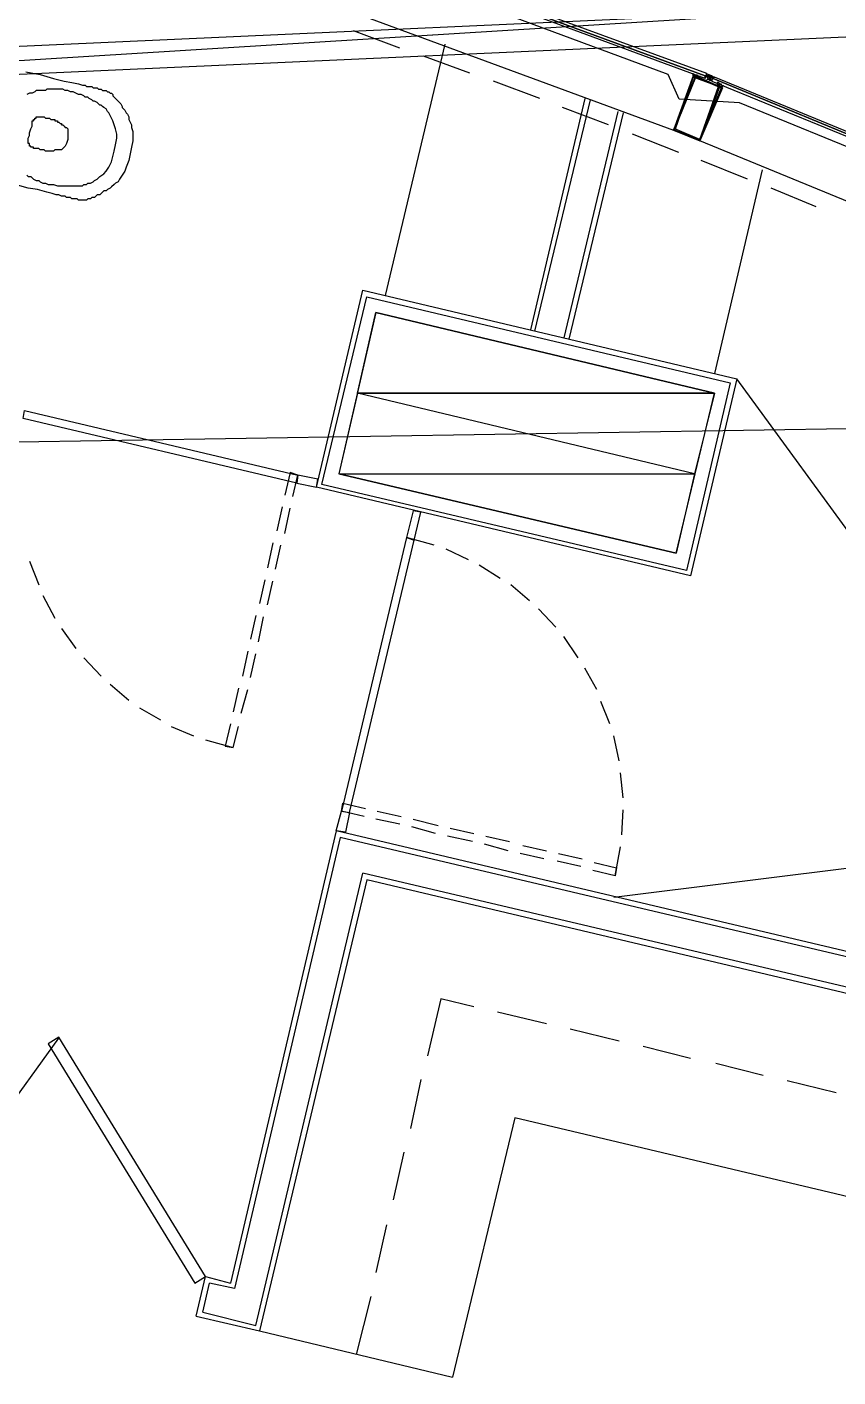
# Model space of a CAD drawing. Header units: feet. Extents: x -84 to 198, y -22 to 181.
# Drawn here: x 120.09 to 128.27, y 133.6 to 147.22 of the extents above; entities that cross this region are included whole.
import ezdxf

# ---------------------------------------------------------------- set-up
doc = ezdxf.new("R2010")
doc.units = ezdxf.units.FT
for name, color, linetype in [('A-AREA-UNIDAD', 30, 'CONTINUOUS'), ('A-LINEA', 7, 'CONTINUOUS'), ('A-MURO-CONCRETO', 8, 'CONTINUOUS')]:
    doc.layers.add(name, color=color, linetype=linetype)

msp = doc.modelspace()

# ---------------------------------------------------------------- linework, layer by layer
at = {"layer": 'A-AREA-UNIDAD'}
msp.add_lwpolyline([(136.128, 134.3822), (134.72, 143.2533), (134.08, 143.3422), (134, 143.5378), (131.2, 144.8178), (130.4, 144.9422), (130.112, 145.2978), (127.28, 146.4533), (126.672, 146.4889), (126.56, 146.7378), (123.648, 147.8222), (122.912, 147.8933), (122.848, 148.0889), (115.968, 150.2222), (115.2, 150.2578), (115.168, 150.4178), (111.968, 151.2178), (111.328, 151.2178), (111.28, 151.3778), (104.032, 152.7289)], dxfattribs=at)
at = {"layer": 'A-LINEA'}
for p, q in [((137.3218, 147.95), (37.3544, 141.7506)), ((137.2414, 147.8002), (39.8639, 143.3866)), ((137.0738, 147.512), (40.0569, 143.1148)), ((123.1333, 147.4578), (126.6133, 146.1778)), ((123.8533, 147.0044), (123.3867, 147.1778)), ((124.3067, 147.0444), (123.7067, 144.5111)), ((124.56, 146.7511), (124.0933, 146.9244)), ((125.2667, 146.4978), (124.8, 146.6711)), ((126.8267, 146.7511), (126.8267, 146.7511)), ((126.8267, 146.7378), (126.8267, 146.7378)), ((126.8667, 146.7378), (126.8667, 146.7378)), ((126.8667, 146.7378), (126.8667, 146.7378)), ((126.9333, 146.7244), (126.9333, 146.7244)), ((126.9333, 146.7244), (126.9333, 146.7244)), ((126.9333, 146.7244), (126.9333, 146.7244)), ((126.9333, 146.7111), (126.9333, 146.7111)), ((126.9333, 146.7111), (126.9333, 146.7111)), ((126.9333, 146.7111), (126.9333, 146.7111)), ((126.9333, 146.7111), (126.9333, 146.7111)), ((126.9333, 146.7111), (126.9333, 146.7111)), ((126.9333, 146.7111), (126.9333, 146.7111)), ((126.9467, 146.7111), (126.9333, 146.7111)), ((126.9467, 146.7111), (126.9333, 146.7111)), ((126.9333, 146.7111), (126.9333, 146.6978)), ((126.9333, 146.7111), (126.9333, 146.7111)), ((126.9333, 146.6978), (126.9333, 146.6978)), ((126.9333, 146.6978), (126.9333, 146.6978)), ((126.9467, 146.7511), (126.9467, 146.7511)), ((126.9467, 146.7511), (126.9467, 146.7511)), ((126.9467, 146.7378), (126.9467, 146.7378)), ((126.9467, 146.7378), (126.9467, 146.7378)), ((126.9467, 146.7244), (126.9467, 146.7378)), ((126.9467, 146.7378), (126.9467, 146.7378)), ((126.9467, 146.7378), (126.9467, 146.7378)), ((126.9467, 146.7378), (126.9467, 146.7378)), ((126.9467, 146.7378), (126.9467, 146.7378)), ((126.9467, 146.7378), (126.9467, 146.7378)), ((126.9467, 146.7378), (126.9467, 146.7378)), ((126.9467, 146.7378), (126.9467, 146.7378)), ((126.9467, 146.7378), (126.9467, 146.7378)), ((126.9467, 146.7378), (126.9467, 146.7378)), ((126.9467, 146.7244), (126.9467, 146.7378)), ((126.9467, 146.7244), (126.9467, 146.7378)), ((126.9467, 146.7378), (126.9467, 146.7378)), ((126.9467, 146.7378), (126.9467, 146.7378)), ((126.9467, 146.7378), (126.9467, 146.7378)), ((126.9467, 146.7378), (126.9467, 146.7378)), ((126.9467, 146.7378), (126.9467, 146.7378)), ((126.9467, 146.7378), (126.9467, 146.7378)), ((126.9467, 146.7111), (126.9467, 146.7244)), ((126.9467, 146.7244), (126.9467, 146.7244)), ((126.9467, 146.7244), (126.9467, 146.7244)), ((126.9467, 146.7244), (126.9467, 146.7244)), ((126.9467, 146.7111), (126.9467, 146.7244)), ((126.9467, 146.7244), (126.9467, 146.7244)), ((126.9467, 146.7244), (126.9467, 146.7111)), ((126.9467, 146.7244), (126.9467, 146.7244)), ((126.9467, 146.7244), (126.9467, 146.7244)), ((126.96, 146.7244), (126.9467, 146.7244)), ((126.96, 146.7244), (126.9467, 146.7244)), ((126.9467, 146.7244), (126.9467, 146.7244)), ((126.9467, 146.7244), (126.9467, 146.7244)), ((126.9467, 146.7244), (126.9467, 146.7244)), ((126.9467, 146.7244), (126.9467, 146.7244)), ((126.9467, 146.7244), (126.9467, 146.7244)), ((126.9467, 146.7244), (126.9467, 146.7244)), ((126.9467, 146.7244), (126.9467, 146.7244)), ((126.9467, 146.7244), (126.9467, 146.7244)), ((126.9467, 146.7244), (126.9467, 146.7244)), ((126.9467, 146.7244), (126.9467, 146.7244)), ((126.9467, 146.7111), (126.9467, 146.7111)), ((126.9467, 146.7111), (126.9467, 146.7111)), ((126.9467, 146.7111), (126.9467, 146.7111)), ((126.9467, 146.7111), (126.9467, 146.7111)), ((126.9467, 146.7111), (126.9467, 146.7111)), ((126.9467, 146.7111), (126.9467, 146.7111)), ((126.9467, 146.7111), (126.9467, 146.7111)), ((126.9467, 146.7111), (126.9467, 146.7111)), ((126.9467, 146.7111), (126.9467, 146.7111)), ((126.9467, 146.7111), (126.9467, 146.7111)), ((126.9467, 146.7111), (126.9467, 146.7111)), ((126.9512, 146.7445), (127.0056, 146.7245)), ((126.96, 146.7378), (126.96, 146.7378)), ((126.96, 146.7378), (126.96, 146.7378)), ((126.96, 146.7378), (126.96, 146.7378)), ((126.96, 146.7378), (126.96, 146.7378)), ((126.96, 146.7378), (126.96, 146.7378)), ((126.96, 146.7378), (126.96, 146.7378)), ((126.96, 146.7378), (126.96, 146.7378)), ((126.96, 146.7378), (126.96, 146.7378)), ((126.96, 146.7378), (126.9733, 146.7378)), ((126.96, 146.7378), (126.96, 146.7378)), ((126.96, 146.7244), (126.96, 146.7244)), ((126.96, 146.7244), (126.96, 146.7244)), ((126.96, 146.7244), (126.96, 146.7244)), ((126.96, 146.7244), (126.96, 146.7244)), ((126.96, 146.7244), (126.96, 146.7111)), ((126.9733, 146.7244), (126.96, 146.7111)), ((126.9733, 146.7111), (126.96, 146.7244)), ((126.9733, 146.7244), (126.96, 146.7244)), ((126.96, 146.7244), (126.96, 146.7244)), ((126.96, 146.7244), (126.96, 146.7244)), ((126.9733, 146.7244), (126.96, 146.7244)), ((126.96, 146.7244), (126.96, 146.7244)), ((126.96, 146.7244), (126.96, 146.7244)), ((126.9733, 146.7244), (126.96, 146.7244)), ((126.96, 146.7244), (126.96, 146.7244)), ((126.96, 146.7244), (126.96, 146.7244)), ((126.96, 146.7244), (126.96, 146.7244)), ((126.9733, 146.7244), (126.96, 146.7244)), ((126.96, 146.7244), (126.96, 146.7244)), ((126.96, 146.7244), (126.96, 146.7244)), ((126.96, 146.7244), (126.96, 146.7244)), ((126.96, 146.7111), (126.96, 146.7244)), ((126.96, 146.7244), (126.96, 146.7244)), ((126.96, 146.7244), (126.96, 146.7244)), ((126.96, 146.7244), (126.96, 146.7244)), ((126.96, 146.7244), (126.96, 146.7244)), ((126.96, 146.7244), (126.96, 146.7244)), ((126.96, 146.7244), (126.96, 146.7244)), ((126.96, 146.7244), (126.96, 146.7244)), ((126.96, 146.7244), (126.96, 146.7244)), ((126.96, 146.7244), (126.96, 146.7244)), ((126.96, 146.7244), (126.96, 146.7244)), ((126.96, 146.7244), (126.96, 146.7244)), ((126.96, 146.7244), (126.96, 146.7244)), ((126.96, 146.7244), (126.96, 146.7244)), ((126.96, 146.7244), (126.96, 146.7244)), ((126.96, 146.7244), (126.96, 146.7244)), ((126.96, 146.7244), (126.96, 146.7244)), ((126.96, 146.7244), (126.9733, 146.7244)), ((126.96, 146.7244), (126.9733, 146.7244)), ((126.96, 146.7244), (126.9733, 146.7244)), ((126.96, 146.7111), (126.96, 146.7111)), ((126.96, 146.7111), (126.96, 146.7111)), ((126.96, 146.7111), (126.96, 146.7111)), ((126.96, 146.6978), (126.96, 146.7111)), ((126.96, 146.7111), (126.96, 146.7111)), ((126.96, 146.7111), (126.96, 146.7111)), ((126.96, 146.7111), (126.96, 146.7111)), ((126.96, 146.7111), (126.96, 146.7111)), ((126.96, 146.7111), (126.96, 146.7111)), ((126.96, 146.6978), (126.96, 146.7111)), ((126.96, 146.7111), (126.96, 146.7111)), ((126.9733, 146.7111), (126.96, 146.7111)), ((126.96, 146.7111), (126.96, 146.7111)), ((126.96, 146.7111), (126.96, 146.7111)), ((126.96, 146.7111), (126.96, 146.7111)), ((126.96, 146.7111), (126.96, 146.7111)), ((126.96, 146.7111), (126.96, 146.7111)), ((126.96, 146.7111), (126.96, 146.7111)), ((126.96, 146.7111), (126.96, 146.7111)), ((126.96, 146.7111), (126.96, 146.7111)), ((126.96, 146.7111), (126.96, 146.7111)), ((126.96, 146.7111), (126.96, 146.7111)), ((126.96, 146.6978), (126.96, 146.6978)), ((126.96, 146.6978), (126.96, 146.6978)), ((126.96, 146.6978), (126.96, 146.6978)), ((126.96, 146.6978), (126.96, 146.6978)), ((126.96, 146.6978), (126.96, 146.6978)), ((126.96, 146.6978), (126.96, 146.6978)), ((126.9733, 146.7244), (126.9733, 146.7378)), ((126.9733, 146.7378), (126.9733, 146.7378)), ((126.9733, 146.7378), (126.9733, 146.7378)), ((126.9733, 146.7378), (126.9733, 146.7378)), ((126.9733, 146.7378), (126.9733, 146.7378)), ((126.9733, 146.7378), (126.9733, 146.7378)), ((126.9733, 146.7378), (126.9733, 146.7378)), ((126.9733, 146.7378), (126.9733, 146.7378)), ((126.9733, 146.7244), (126.9733, 146.7244)), ((126.9733, 146.7244), (126.9733, 146.7244)), ((126.9733, 146.7244), (126.9733, 146.7244)), ((126.9733, 146.7244), (126.9733, 146.7244)), ((126.9733, 146.7244), (126.9733, 146.7244)), ((126.9733, 146.7244), (126.9733, 146.7244)), ((126.9733, 146.7244), (126.9733, 146.7244)), ((126.9733, 146.7244), (126.9733, 146.7244)), ((126.9733, 146.7244), (126.9733, 146.7244)), ((126.9733, 146.7244), (126.9733, 146.7244)), ((126.9733, 146.7244), (126.9733, 146.7244)), ((126.9733, 146.7244), (126.9733, 146.7244)), ((126.9733, 146.7244), (126.9733, 146.7244)), ((126.9733, 146.7244), (126.9733, 146.7244)), ((126.9733, 146.7244), (126.9733, 146.7244)), ((126.9733, 146.7244), (126.9733, 146.7244)), ((126.9733, 146.7244), (126.9733, 146.7244)), ((126.9733, 146.7244), (126.9733, 146.7244)), ((126.9733, 146.7244), (126.9733, 146.7244)), ((126.9867, 146.7244), (126.9733, 146.7244)), ((126.9867, 146.7244), (126.9733, 146.7244)), ((126.9733, 146.7244), (126.9733, 146.7244)), ((126.9733, 146.7244), (126.9733, 146.7244)), ((126.9733, 146.7244), (126.9733, 146.7244)), ((126.9733, 146.7244), (126.9733, 146.7244)), ((126.9733, 146.7244), (126.9733, 146.7244)), ((126.9733, 146.7244), (126.9733, 146.7244)), ((126.9733, 146.7244), (126.9733, 146.7244)), ((126.9733, 146.7244), (126.9733, 146.7244)), ((126.9733, 146.7244), (126.9733, 146.7244)), ((126.9733, 146.7111), (126.9733, 146.7244)), ((126.9733, 146.7244), (126.9733, 146.7244)), ((126.9733, 146.7244), (126.9733, 146.7244)), ((126.9867, 146.7244), (126.9733, 146.7244)), ((126.9733, 146.7244), (126.9733, 146.7244)), ((126.9733, 146.7244), (126.9733, 146.7244)), ((126.9733, 146.7244), (126.9733, 146.7244)), ((126.9733, 146.7244), (126.9733, 146.7244)), ((126.9733, 146.7244), (126.9733, 146.7244)), ((126.9733, 146.7244), (126.9733, 146.7244)), ((126.9733, 146.7244), (126.9733, 146.7244)), ((126.9733, 146.7244), (126.9733, 146.7244)), ((126.9733, 146.7244), (126.9733, 146.7244)), ((126.9733, 146.7244), (126.9733, 146.7244)), ((126.9733, 146.7244), (126.9733, 146.7244)), ((126.9733, 146.7244), (126.9733, 146.7244)), ((126.9733, 146.7244), (126.9733, 146.7244)), ((126.9733, 146.7244), (126.9733, 146.7244)), ((126.9733, 146.7244), (126.9733, 146.7244)), ((126.9733, 146.7244), (126.9733, 146.7244)), ((126.9733, 146.7244), (126.9733, 146.7244)), ((126.9733, 146.7244), (126.9733, 146.7244)), ((126.9733, 146.7244), (126.9733, 146.7244)), ((126.9733, 146.7244), (126.9733, 146.7244)), ((126.9733, 146.7111), (126.9733, 146.7111)), ((126.9733, 146.7111), (126.9733, 146.7111)), ((126.9733, 146.7111), (126.9867, 146.7111)), ((126.9733, 146.7111), (126.9733, 146.7111)), ((126.9733, 146.7111), (126.9733, 146.7111)), ((126.9733, 146.7111), (126.9733, 146.7111)), ((126.9733, 146.7111), (126.9733, 146.7111)), ((126.9733, 146.7111), (126.9733, 146.7111)), ((126.9733, 146.7111), (126.9733, 146.7111)), ((126.9733, 146.7111), (126.9733, 146.7111)), ((126.9733, 146.7111), (126.9733, 146.7111)), ((126.9733, 146.7111), (126.9733, 146.7111)), ((126.9733, 146.7111), (126.9733, 146.7111)), ((126.9733, 146.7111), (126.9733, 146.7111)), ((126.9733, 146.7111), (126.9733, 146.7111)), ((126.9733, 146.7111), (126.9733, 146.7111)), ((126.9733, 146.7111), (126.9733, 146.7111)), ((126.9733, 146.7111), (126.9733, 146.7111)), ((126.9733, 146.7111), (126.9733, 146.7111)), ((126.9733, 146.7111), (126.9733, 146.7111)), ((126.9733, 146.7111), (126.9733, 146.7111)), ((126.9733, 146.7111), (126.9733, 146.7111)), ((126.9733, 146.7111), (126.9733, 146.7111)), ((126.9733, 146.7111), (126.9733, 146.7111)), ((126.9733, 146.7111), (126.9733, 146.7111)), ((126.9733, 146.7111), (126.9733, 146.7111)), ((126.9733, 146.7111), (126.9733, 146.7111)), ((126.9733, 146.7111), (126.9733, 146.7111)), ((126.9733, 146.7111), (126.9733, 146.7111)), ((126.9733, 146.7111), (126.9733, 146.7111)), ((126.9733, 146.7111), (126.9733, 146.7111)), ((126.9733, 146.7111), (126.9733, 146.7111)), ((126.9733, 146.7111), (126.9733, 146.7111)), ((126.9733, 146.7111), (126.9733, 146.7111)), ((126.9733, 146.7111), (126.9733, 146.7111)), ((126.9733, 146.7111), (126.9733, 146.7111)), ((126.9733, 146.7111), (126.9733, 146.7111)), ((126.9733, 146.7111), (126.9733, 146.7111)), ((126.9733, 146.7111), (126.9733, 146.7111)), ((126.9733, 146.7111), (126.9733, 146.7111)), ((126.9733, 146.7111), (126.9733, 146.7111)), ((126.9733, 146.7111), (126.9733, 146.7111)), ((126.9733, 146.7111), (126.9733, 146.7111)), ((126.9733, 146.7111), (126.9733, 146.7111)), ((126.9733, 146.7111), (126.9733, 146.7111)), ((126.9733, 146.7111), (126.9733, 146.7111)), ((126.9733, 146.7111), (126.9733, 146.7111)), ((126.9733, 146.7111), (126.9733, 146.7111)), ((126.9733, 146.7111), (126.9733, 146.7111)), ((126.9733, 146.7111), (126.9733, 146.7111)), ((126.9733, 146.7111), (126.9733, 146.7111)), ((126.9867, 146.6978), (126.9733, 146.6978)), ((126.9733, 146.6978), (126.9733, 146.6978)), ((126.9867, 146.6978), (126.9733, 146.6978)), ((126.9733, 146.6978), (126.9733, 146.6978)), ((126.9733, 146.6978), (126.9733, 146.6978)), ((126.9867, 146.6978), (126.9733, 146.6978)), ((126.9733, 146.6978), (126.9733, 146.6978)), ((126.9733, 146.6978), (126.9733, 146.6978)), ((126.9733, 146.6978), (126.9733, 146.6978)), ((126.9754, 146.7333), (127.029, 146.7112)), ((126.9867, 146.7111), (126.9867, 146.7244)), ((126.9867, 146.7244), (126.9867, 146.7244)), ((126.9867, 146.7244), (127, 146.7244)), ((126.9867, 146.7244), (126.9867, 146.7244)), ((126.9867, 146.7244), (126.9867, 146.7244)), ((126.9867, 146.7244), (126.9867, 146.7244)), ((126.9867, 146.7244), (126.9867, 146.7244)), ((126.9867, 146.7244), (126.9867, 146.7244)), ((126.9867, 146.7244), (126.9867, 146.7244)), ((126.9867, 146.7244), (126.9867, 146.7244)), ((126.9867, 146.7244), (126.9867, 146.7244)), ((126.9867, 146.7244), (126.9867, 146.7244)), ((126.9867, 146.7244), (126.9867, 146.7244)), ((126.9867, 146.7244), (126.9867, 146.7244)), ((126.9867, 146.7244), (126.9867, 146.7244)), ((126.9867, 146.7244), (126.9867, 146.7244)), ((126.9867, 146.7244), (126.9867, 146.7244)), ((126.9867, 146.7244), (126.9867, 146.7244)), ((126.9867, 146.7244), (126.9867, 146.7244)), ((126.9867, 146.7244), (126.9867, 146.7244)), ((126.9867, 146.7244), (126.9867, 146.7244)), ((126.9867, 146.7244), (126.9867, 146.7244)), ((126.9867, 146.7244), (126.9867, 146.7244)), ((126.9867, 146.7244), (126.9867, 146.7244)), ((126.9867, 146.7244), (126.9867, 146.7244)), ((126.9867, 146.7244), (126.9867, 146.7244)), ((126.9867, 146.7244), (126.9867, 146.7244)), ((126.9867, 146.7244), (126.9867, 146.7244)), ((127, 146.7244), (126.9867, 146.7244)), ((126.9867, 146.7244), (126.9867, 146.7244)), ((126.9867, 146.7244), (126.9867, 146.7244)), ((126.9867, 146.7244), (126.9867, 146.7244)), ((126.9867, 146.7244), (126.9867, 146.7244)), ((126.9867, 146.7244), (126.9867, 146.7244)), ((126.9867, 146.7244), (126.9867, 146.7244)), ((126.9867, 146.7244), (126.9867, 146.7244)), ((126.9867, 146.7244), (126.9867, 146.7244)), ((126.9867, 146.7244), (126.9867, 146.7244)), ((126.9867, 146.7244), (126.9867, 146.7244)), ((126.9867, 146.7244), (126.9867, 146.7244)), ((126.9867, 146.7244), (126.9867, 146.7244)), ((126.9867, 146.7244), (126.9867, 146.7244)), ((126.9867, 146.7111), (126.9867, 146.7111)), ((126.9867, 146.7111), (126.9867, 146.7111)), ((126.9867, 146.7111), (126.9867, 146.7111)), ((126.9867, 146.7111), (126.9867, 146.7111)), ((126.9867, 146.7111), (126.9867, 146.7111)), ((126.9867, 146.7111), (126.9867, 146.6978)), ((126.9867, 146.7111), (127, 146.7111)), ((126.9867, 146.7111), (126.9867, 146.7111)), ((126.9867, 146.7111), (126.9867, 146.7111)), ((126.9867, 146.7111), (126.9867, 146.7111)), ((126.9867, 146.7111), (126.9867, 146.7111)), ((126.9867, 146.7111), (126.9867, 146.7111)), ((126.9867, 146.7111), (126.9867, 146.7111)), ((126.9867, 146.7111), (126.9867, 146.7111)), ((126.9867, 146.7111), (126.9867, 146.6978)), ((126.9867, 146.7111), (126.9867, 146.7111)), ((126.9867, 146.7111), (126.9867, 146.7111)), ((126.9867, 146.7111), (126.9867, 146.7111)), ((126.9867, 146.7111), (127, 146.7111)), ((126.9867, 146.7111), (126.9867, 146.7111)), ((126.9867, 146.7111), (126.9867, 146.7111)), ((126.9867, 146.7111), (126.9867, 146.7111)), ((126.9867, 146.7111), (126.9867, 146.7111)), ((126.9867, 146.7111), (126.9867, 146.7111)), ((126.9867, 146.7111), (126.9867, 146.7111)), ((126.9867, 146.7111), (126.9867, 146.7111)), ((126.9867, 146.7111), (126.9867, 146.7111)), ((126.9867, 146.7111), (126.9867, 146.7111)), ((126.9867, 146.7111), (126.9867, 146.7111)), ((126.9867, 146.6978), (126.9867, 146.7111)), ((126.9867, 146.7111), (126.9867, 146.7111)), ((126.9867, 146.7111), (126.9867, 146.7111)), ((126.9867, 146.7111), (126.9867, 146.7111)), ((126.9867, 146.7111), (126.9867, 146.7111)), ((126.9867, 146.7111), (126.9867, 146.7111)), ((126.9867, 146.7111), (126.9867, 146.7111)), ((126.9867, 146.7111), (126.9867, 146.7111)), ((126.9867, 146.7111), (126.9867, 146.7111)), ((126.9867, 146.7111), (126.9867, 146.7111)), ((126.9867, 146.7111), (126.9867, 146.7111)), ((126.9867, 146.7111), (126.9867, 146.7111)), ((126.9867, 146.7111), (126.9867, 146.7111)), ((126.9867, 146.7111), (126.9867, 146.7111)), ((126.9867, 146.7111), (126.9867, 146.7111)), ((126.9867, 146.7111), (126.9867, 146.7111)), ((126.9867, 146.7111), (126.9867, 146.7111)), ((126.9867, 146.7111), (126.9867, 146.7111)), ((126.9867, 146.7111), (126.9867, 146.7111)), ((126.9867, 146.7111), (126.9867, 146.7111)), ((126.9867, 146.7111), (126.9867, 146.7111)), ((126.9867, 146.7111), (126.9867, 146.7111)), ((126.9867, 146.7111), (126.9867, 146.7111)), ((126.9867, 146.7111), (126.9867, 146.7111)), ((126.9867, 146.7111), (126.9867, 146.7111)), ((126.9867, 146.7111), (126.9867, 146.7111)), ((126.9867, 146.7111), (126.9867, 146.7111)), ((126.9867, 146.7111), (126.9867, 146.7111)), ((126.9867, 146.6978), (126.9867, 146.6978)), ((126.9867, 146.6978), (126.9867, 146.6978)), ((126.9867, 146.6978), (126.9867, 146.6978)), ((126.9867, 146.6978), (126.9867, 146.6978)), ((126.9867, 146.6978), (126.9867, 146.6978)), ((126.9867, 146.6978), (126.9867, 146.6978)), ((126.9867, 146.6978), (126.9867, 146.6978)), ((126.9867, 146.6978), (126.9867, 146.6978)), ((126.9867, 146.6978), (126.9867, 146.6978)), ((126.9867, 146.6978), (126.9867, 146.6978)), ((126.9867, 146.6978), (126.9867, 146.6978)), ((126.9867, 146.6978), (126.9867, 146.6978)), ((126.9867, 146.6978), (126.9867, 146.6844)), ((126.9867, 146.6978), (126.9867, 146.6978)), ((126.9867, 146.6978), (126.9867, 146.6978)), ((127, 146.7244), (127, 146.7244)), ((127, 146.7244), (127, 146.7244)), ((127, 146.7244), (127, 146.7111)), ((127, 146.7244), (127, 146.7244)), ((127, 146.7244), (127, 146.7244)), ((127, 146.7244), (127, 146.7244)), ((127, 146.7244), (127, 146.7244)), ((127, 146.7244), (127, 146.7244)), ((127, 146.7244), (127, 146.7244)), ((127, 146.7244), (127, 146.7244)), ((127, 146.7244), (127, 146.7244)), ((127, 146.6978), (127, 146.7111)), ((127, 146.7111), (127, 146.7111)), ((127, 146.7111), (127, 146.7111)), ((127, 146.7111), (127, 146.7111)), ((127, 146.7111), (127, 146.7111)), ((127, 146.7111), (127, 146.7111)), ((127, 146.7111), (127, 146.7111)), ((127, 146.7111), (127, 146.7111)), ((127, 146.7111), (127, 146.7111)), ((127, 146.7111), (127, 146.7111)), ((127, 146.7111), (127, 146.7111)), ((127, 146.7111), (127, 146.7111)), ((127, 146.7111), (127, 146.7111)), ((127, 146.7111), (127, 146.7111)), ((127, 146.7111), (127, 146.7111)), ((127, 146.7111), (127, 146.7111)), ((127, 146.7111), (127, 146.7111)), ((127, 146.7111), (127, 146.7111)), ((127, 146.7111), (127, 146.7111)), ((127, 146.7111), (127, 146.7111)), ((127, 146.7111), (127, 146.7111)), ((127, 146.7111), (127, 146.7111)), ((127, 146.7111), (127, 146.7111)), ((127, 146.7111), (127, 146.7111)), ((127, 146.7111), (127, 146.7111)), ((127.0133, 146.7111), (127, 146.7111)), ((127, 146.6978), (127, 146.6978)), ((127, 146.6978), (127, 146.6978)), ((127, 146.6978), (127, 146.6978)), ((127, 146.6978), (127, 146.6978)), ((127, 146.6978), (127, 146.6978)), ((127, 146.6978), (127, 146.6978)), ((127, 146.6978), (127, 146.6978)), ((127, 146.6978), (127, 146.6978)), ((127, 146.6978), (127, 146.6978)), ((127, 146.6978), (127, 146.6978)), ((127, 146.6978), (127, 146.6978)), ((127, 146.6978), (127, 146.6978)), ((127, 146.6978), (127, 146.6978)), ((127, 146.6978), (127, 146.6978)), ((127, 146.6978), (127, 146.6978)), ((127, 146.6978), (127, 146.6978)), ((127, 146.6978), (127, 146.6978)), ((127, 146.6978), (127, 146.6978)), ((127, 146.6978), (127, 146.6978)), ((127, 146.6978), (127, 146.6978)), ((127, 146.6978), (127, 146.6978)), ((127, 146.6978), (127, 146.6978)), ((127, 146.6844), (127, 146.6844)), ((127, 146.6844), (127, 146.6844)), ((127, 146.6844), (127, 146.6844)), ((127, 146.6844), (127, 146.6844)), ((127, 146.6844), (127, 146.6844)), ((127, 146.6844), (127, 146.6844)), ((127, 146.6844), (127, 146.6844)), ((127, 146.6844), (127, 146.6844)), ((127, 146.6844), (127, 146.6844)), ((127, 146.6844), (127, 146.6844)), ((127, 146.6844), (127, 146.6844)), ((127, 146.6844), (127, 146.6711)), ((127, 146.6711), (127, 146.6844)), ((127, 146.6844), (127, 146.6844)), ((127, 146.6711), (127, 146.6711)), ((127.0133, 146.7111), (127.0133, 146.7111)), ((127.0133, 146.7111), (127.0133, 146.7111)), ((127.0133, 146.7111), (127.0133, 146.7111)), ((127.0133, 146.7111), (127.0133, 146.7111)), ((127.0133, 146.7111), (127.0133, 146.7111)), ((127.0133, 146.7111), (127.0133, 146.7111)), ((127.0133, 146.7111), (127.0133, 146.7111)), ((127.0133, 146.7111), (127.0133, 146.7111)), ((127.0133, 146.7111), (127.0133, 146.7111)), ((127.0133, 146.7111), (127.0133, 146.7111)), ((127.0133, 146.7111), (127.0133, 146.7111)), ((127.0133, 146.7111), (127.0133, 146.7111)), ((127.0133, 146.7111), (127.0133, 146.7111)), ((127.0133, 146.7111), (127.0133, 146.7111)), ((127.0133, 146.7111), (127.0133, 146.7111)), ((127.0133, 146.7111), (127.0133, 146.7111)), ((127.0133, 146.7111), (127.0133, 146.7111)), ((127.0133, 146.7111), (127.0133, 146.7111)), ((127.0133, 146.7111), (127.0133, 146.7111)), ((127.0133, 146.7111), (127.0133, 146.7111)), ((127.0133, 146.7111), (127.0133, 146.7111)), ((127.0133, 146.6978), (127.0133, 146.6978)), ((127.0133, 146.6978), (127.0133, 146.6978)), ((127.0133, 146.6978), (127.0133, 146.6978)), ((127.0133, 146.6978), (127.0133, 146.6978)), ((127.0133, 146.6978), (127.0133, 146.6978)), ((127.0133, 146.6978), (127.0133, 146.6978)), ((127.0133, 146.6978), (127.0133, 146.6978)), ((127.0133, 146.6978), (127.0133, 146.6978)), ((127.0133, 146.6978), (127.0133, 146.6978)), ((127.0133, 146.6978), (127.0133, 146.6978)), ((127.0267, 146.7111), (127.0267, 146.7111)), ((127.0667, 146.6578), (127.08, 146.6444)), ((127.08, 146.6578), (127.08, 146.6578)), ((127.0933, 146.6444), (127.0933, 146.6444)), ((127.0933, 146.6444), (127.0933, 146.6444)), ((127.1067, 146.6444), (127.1067, 146.6444)), ((125.72, 146.4978), (125.1733, 144.1644)), ((125.7733, 146.4844), (125.2133, 144.1511)), ((125.96, 146.2311), (125.4933, 146.4044)), ((126.0533, 146.3644), (125.5067, 144.0844)), ((126.1067, 146.3511), (125.56, 144.0711)), ((126.6667, 145.9511), (126.2, 146.1378)), ((130.3067, 144.6578), (126.88, 146.0711)), ((127.36, 145.6844), (126.8933, 145.8711)), ((127.5067, 145.7778), (127.0267, 143.7244)), ((128.0533, 145.4044), (127.6, 145.5911)), ((130.48, 139.2444), (127.2533, 143.6711)), ((134.895, 143.2722), (37.2384, 141.6899)), ((122.7733, 142.6711), (122.7733, 142.6711)), ((122.8533, 142.6444), (122.8533, 142.6444)), ((122.8533, 142.6444), (122.8533, 142.6444)), ((122.6667, 142.3778), (122.6133, 142.1378)), ((122.6933, 142.1111), (122.7467, 142.3644)), ((124, 142.0444), (124.0667, 142.3244)), ((122.5733, 142.0178), (122.52, 141.7644)), ((122.6, 141.7511), (122.6533, 141.9911)), ((124.2, 141.9911), (123.92, 142.0711)), ((123.9733, 142.0978), (123.9733, 142.0978)), ((123.9733, 142.0978), (123.9733, 142.0978)), ((124.5467, 141.8444), (124.32, 141.9511)), ((120.12, 141.8311), (120.2133, 141.5911)), ((124.8667, 141.6578), (124.6533, 141.7911)), ((122.4933, 141.6444), (122.44, 141.4044)), ((122.52, 141.3911), (122.5733, 141.6311)), ((125.16, 141.4311), (124.9733, 141.5911)), ((120.2533, 141.4844), (120.3733, 141.2578)), ((125.4267, 141.1644), (125.2533, 141.3511)), ((122.4, 141.2844), (122.3467, 141.0444)), ((122.4267, 141.0178), (122.48, 141.2711)), ((120.44, 141.1511), (120.5867, 140.9511)), ((125.6533, 140.8578), (125.5067, 141.0711)), ((122.32, 140.9244), (122.2667, 140.6711)), ((120.6667, 140.8578), (120.84, 140.6711)), ((122.3467, 140.6578), (122.4, 140.8978)), ((125.84, 140.5378), (125.72, 140.7511)), ((120.9333, 140.5911), (121.12, 140.4311)), ((122.2267, 140.5511), (122.1733, 140.3111)), ((122.2533, 140.2978), (122.32, 140.5378)), ((125.9733, 140.1911), (125.88, 140.4178)), ((121.2267, 140.3511), (121.44, 140.2311)), ((121.5467, 140.1644), (121.7733, 140.0711)), ((122.1733, 139.9511), (122.2267, 140.1644)), ((121.8933, 140.0311), (122.1733, 139.9511)), ((126.0667, 139.8178), (126.0133, 140.0711)), ((126.1067, 139.4444), (126.08, 139.6978)), ((123.32, 139.3511), (123.32, 139.3511)), ((123.6267, 139.3111), (123.8667, 139.2578)), ((126.0933, 139.0711), (126.1067, 139.3244)), ((123.2933, 139.2578), (123.2933, 139.2578)), ((123.2933, 139.2578), (123.2933, 139.2578)), ((123.8533, 139.1778), (123.6133, 139.2311)), ((124.2133, 139.0844), (123.9733, 139.1511)), ((123.9867, 139.2311), (124.24, 139.1644)), ((124.36, 139.1378), (124.6, 139.0844)), ((123.2133, 139.1111), (122.1467, 134.5511)), ((123.2533, 139.0444), (122.1867, 134.4978)), ((135.1867, 136.2844), (123.2133, 139.1111)), ((135.1867, 136.2311), (123.2533, 139.0444)), ((124.5867, 139.0044), (124.3333, 139.0578)), ((124.72, 139.0578), (124.96, 139.0044)), ((124.9467, 138.9111), (124.7067, 138.9778)), ((125.3067, 138.8311), (125.0667, 138.8844)), ((125.0933, 138.9644), (125.3333, 138.9111)), ((125.4533, 138.8844), (125.6933, 138.8311)), ((126.0133, 138.4444), (130.4267, 138.9911)), ((125.68, 138.7511), (125.44, 138.8044)), ((122.4, 134.1244), (123.48, 138.6844)), ((123.52, 138.6178), (122.44, 134.0711)), ((135.24, 135.9111), (123.48, 138.6844)), ((135.24, 135.8444), (123.52, 138.6178)), ((126.0267, 138.6578), (125.8, 138.7111)), ((124.2667, 137.4178), (124.1333, 136.8444)), ((124.6, 137.3378), (124.2667, 137.4178)), ((125.3333, 137.1644), (124.84, 137.2844)), ((126.0667, 136.9911), (125.5733, 137.1111)), ((120.4116, 137.022), (119.1428, 135.2634)), ((126.7867, 136.8178), (126.3067, 136.9378)), ((127.52, 136.6444), (127.04, 136.7644)), ((124.0667, 136.6044), (123.96, 136.1111)), ((128.2533, 136.4711), (127.76, 136.5911)), ((125.0133, 136.2178), (124.3867, 133.6044)), ((135.5467, 133.7244), (125.0133, 136.2178)), ((123.8933, 135.8711), (123.7867, 135.3911)), ((123.72, 135.1378), (123.6133, 134.6578)), ((121.8, 134.2178), (121.8933, 134.6178)), ((121.8667, 134.2578), (121.9333, 134.5511)), ((121.8933, 134.6178), (122.1467, 134.5511)), ((122.1867, 134.4978), (121.9333, 134.5511)), ((123.56, 134.4178), (123.4133, 133.8311)), ((121.8667, 134.2578), (122.4, 134.1244)), ((121.8, 134.2178), (122.44, 134.0711)), ((122.44, 134.0711), (124.3867, 133.6044))]:
    msp.add_line(p, q, dxfattribs=at)
for points in [[(123.24, 148.0844), (126.9333, 146.7244), (126.9333, 146.7111), (126.9333, 146.6978), (123.2267, 148.0711), (123.24, 148.0844)], [(123.24, 148.1111), (126.9467, 146.7511), (126.9467, 146.7378), (126.9467, 146.7244), (126.9333, 146.7244), (123.24, 148.0844), (123.24, 148.0978), (123.24, 148.1111)], [(120.08, 146.7644), (120.2267, 146.7378), (120.36, 146.6978), (120.4667, 146.6711), (120.5467, 146.6578), (120.6133, 146.6444), (120.6533, 146.6311), (120.68, 146.6311), (120.6933, 146.6178), (120.7067, 146.6178), (120.72, 146.6178), (120.7333, 146.6178), (120.7467, 146.6178), (120.76, 146.6044), (120.7733, 146.6044), (120.7867, 146.6044), (120.8, 146.6044), (120.8133, 146.5911), (120.8267, 146.5911), (120.84, 146.5911), (120.8533, 146.5778), (120.8667, 146.5778), (120.8933, 146.5778), (120.9067, 146.5644), (120.92, 146.5644), (120.9333, 146.5511), (120.9467, 146.5511), (120.96, 146.5378), (120.96, 146.5244), (120.9733, 146.5111), (120.9867, 146.4978), (121, 146.4844), (121.0133, 146.4711), (121.0267, 146.4578), (121.04, 146.4444), (121.0533, 146.4178), (121.0533, 146.4044), (121.0667, 146.3911), (121.08, 146.3778), (121.0933, 146.3511), (121.1067, 146.3378), (121.12, 146.3111), (121.12, 146.2844), (121.1333, 146.2578), (121.1467, 146.2311), (121.1467, 146.2044), (121.16, 146.1644), (121.16, 146.1244), (121.16, 146.0711), (121.1467, 146.0044), (121.1333, 145.9378), (121.12, 145.8711), (121.0933, 145.8044), (121.08, 145.7644), (121.0533, 145.7244), (121.0267, 145.6844), (121.0133, 145.6578), (120.9867, 145.6444), (120.9733, 145.6311), (120.9467, 145.6044), (120.9333, 145.5911), (120.9067, 145.5778), (120.8933, 145.5644), (120.8667, 145.5644), (120.8533, 145.5511), (120.84, 145.5378), (120.8267, 145.5244), (120.8, 145.5244), (120.7867, 145.5111), (120.7733, 145.4978), (120.7467, 145.4978), (120.7333, 145.4844), (120.72, 145.4844), (120.7067, 145.4844), (120.6933, 145.4711), (120.6667, 145.4711), (120.6533, 145.4711), (120.64, 145.4711), (120.6267, 145.4711), (120.6133, 145.4711), (120.6, 145.4844), (120.5867, 145.4844), (120.5733, 145.4844), (120.5467, 145.4844), (120.5333, 145.4978), (120.52, 145.4978), (120.5067, 145.4978), (120.4933, 145.4978), (120.48, 145.5111), (120.4667, 145.5111), (120.4533, 145.5111), (120.44, 145.5111), (120.4133, 145.5244), (120.3867, 145.5244), (120.3467, 145.5378), (120.2933, 145.5511), (120.2, 145.5778), (120.1067, 145.5911), (119.9733, 145.6311)], [(126.88, 146.0711), (126.6133, 146.1778), (126.84, 146.7244), (127.1067, 146.6044), (126.88, 146.0711)], [(126.6133, 146.1778), (126.88, 146.0711), (127.08, 146.6178), (126.8133, 146.7244), (126.6133, 146.1778)], [(126.88, 146.0844), (126.6267, 146.1911), (126.84, 146.7111), (127.0933, 146.6044), (126.88, 146.0844)], [(126.6267, 146.1778), (126.88, 146.0844), (127.0667, 146.6178), (126.8133, 146.7111), (126.6267, 146.1778)], [(126.8267, 146.7111), (126.8267, 146.7111), (126.8267, 146.7111), (126.8267, 146.7111), (126.8267, 146.7111), (126.8267, 146.7111), (126.8267, 146.7111), (126.8133, 146.7111), (126.8133, 146.7111), (126.8267, 146.7111), (126.8267, 146.7244), (126.8267, 146.7244), (126.8133, 146.7244), (126.8133, 146.7244), (126.8133, 146.7511), (126.8133, 146.7511)], [(126.8267, 146.7244), (126.8267, 146.7111), (126.8267, 146.7111), (126.8267, 146.7244), (126.8267, 146.7244), (126.8533, 146.7111), (126.8533, 146.7111), (126.8533, 146.7378), (126.8533, 146.7378), (126.8533, 146.7378), (126.8533, 146.7378)], [(126.84, 146.7244), (126.84, 146.7244), (126.84, 146.7244), (126.84, 146.7378), (126.84, 146.7378), (126.84, 146.7378)], [(126.84, 146.7378), (126.84, 146.7378), (126.84, 146.7378)], [(126.84, 146.7111), (126.84, 146.7111), (126.84, 146.7111), (126.84, 146.7111), (126.84, 146.7111), (126.84, 146.7111)], [(126.8533, 146.7111), (126.8533, 146.7111), (126.8533, 146.7111), (126.8533, 146.7111), (126.84, 146.7111)], [(126.8533, 146.7378), (126.8533, 146.7378), (126.8533, 146.7378)], [(126.88, 146.7244), (126.88, 146.7244), (126.88, 146.7244), (126.88, 146.7111), (126.88, 146.7111), (126.8533, 146.7111), (126.8533, 146.7111), (126.8533, 146.7111), (126.8533, 146.7111), (126.8533, 146.7111), (126.8533, 146.7111), (126.8533, 146.7111)], [(126.9333, 146.6978), (126.9333, 146.7111), (126.9333, 146.7244), (126.9467, 146.7244), (126.9467, 146.7378), (126.9467, 146.7511)], [(126.9855, 146.6709), (126.9741, 146.6963), (126.9484, 146.6858)], [(126.9733, 146.7378), (126.96, 146.7244), (126.96, 146.7111), (126.96, 146.6978)], [(126.96, 146.6978), (126.96, 146.7111), (126.96, 146.7244)], [(126.96, 146.7111), (126.96, 146.6978), (126.96, 146.7111)], [(126.9989, 146.6713), (126.9871, 146.6965), (126.9615, 146.6855)], [(126.9867, 146.7111), (126.9733, 146.7244), (126.9733, 146.7378)], [(126.9867, 146.7111), (126.9733, 146.7244), (126.9733, 146.7378)], [(126.9733, 146.7111), (126.9733, 146.7111), (126.9733, 146.7244), (126.9733, 146.7244)], [(126.9867, 146.7111), (126.9867, 146.7244), (126.9733, 146.7244)], [(126.9867, 146.7111), (126.9867, 146.7244), (126.9733, 146.7244)], [(127, 146.7244), (126.9867, 146.7111), (126.9867, 146.6978), (126.9867, 146.6844), (126.9733, 146.6844)], [(126.9867, 146.7111), (126.9867, 146.7111), (126.9733, 146.7111)], [(126.9867, 146.7111), (127, 146.7111), (127, 146.7244)], [(127, 146.7244), (127, 146.7244), (127, 146.7111), (127, 146.6978), (127, 146.6978)], [(127.0133, 146.6978), (127.0133, 146.7111), (127, 146.7111)], [(127, 146.6711), (127, 146.6844), (127.0133, 146.6978), (127.0133, 146.7111), (127.0267, 146.7111)], [(130.6533, 145.1911), (127.0133, 146.6978), (127, 146.6844), (127, 146.6711), (130.6533, 145.1778), (130.6533, 145.1911)], [(130.6667, 145.2178), (127.0267, 146.7111), (127.0133, 146.7111), (127.0133, 146.6978), (130.6533, 145.1911), (130.6667, 145.1911), (130.6667, 145.2178)], [(127.0667, 146.6578), (127.0667, 146.6578), (127.0533, 146.6578), (127.0533, 146.6578), (127.0533, 146.6444), (127.0533, 146.6444), (127.0667, 146.6311), (127.0667, 146.6311), (127.0667, 146.6311), (127.0667, 146.6311), (127.0667, 146.6311), (127.0667, 146.6178), (127.0667, 146.6178), (127.08, 146.6178), (127.08, 146.6178), (127.08, 146.6178), (127.08, 146.6311), (127.08, 146.6311), (127.08, 146.6311), (127.08, 146.6311)], [(127.08, 146.6044), (127.08, 146.6178), (127.08, 146.6178), (127.08, 146.6178), (127.08, 146.6178), (127.08, 146.6178), (127.0667, 146.6311), (127.0667, 146.6311), (127.08, 146.6444), (127.08, 146.6444), (127.08, 146.6444)], [(127.08, 146.6444), (127.0933, 146.6444), (127.0933, 146.6444), (127.0933, 146.6444), (127.0933, 146.6311)], [(127.08, 146.6178), (127.0933, 146.6178), (127.0933, 146.6178)], [(127.0933, 146.6044), (127.0933, 146.6044), (127.0933, 146.6044), (127.0933, 146.6044), (127.0933, 146.6044), (127.0933, 146.6178), (127.0933, 146.6178), (127.1067, 146.6178), (127.1067, 146.6178), (127.12, 146.6311), (127.12, 146.6311)], [(127.0933, 146.6178), (127.0933, 146.6044), (127.0933, 146.6044)], [(127.1067, 146.6311), (127.1067, 146.6311), (127.1067, 146.6311)], [(120.0933, 145.7244), (120.1067, 145.7111), (120.1333, 145.7111), (120.1467, 145.6978), (120.16, 145.6844), (120.1867, 145.6711), (120.2133, 145.6711), (120.2267, 145.6578), (120.2533, 145.6444), (120.28, 145.6444), (120.3067, 145.6311), (120.3333, 145.6311), (120.36, 145.6311), (120.4, 145.6178), (120.4267, 145.6178), (120.4533, 145.6178), (120.4667, 145.6178), (120.4933, 145.6178), (120.52, 145.6178), (120.5333, 145.6178), (120.56, 145.6178), (120.5733, 145.6178), (120.6, 145.6178), (120.6133, 145.6178), (120.64, 145.6178), (120.6533, 145.6178), (120.6667, 145.6311), (120.6933, 145.6311), (120.7067, 145.6444), (120.7333, 145.6444), (120.76, 145.6578), (120.7733, 145.6711), (120.8, 145.6844), (120.8267, 145.7111), (120.8667, 145.7378), (120.8933, 145.7644), (120.92, 145.8044), (120.9467, 145.8578), (120.96, 145.9111), (120.9733, 145.9644), (120.9867, 146.0311), (121, 146.0978), (121, 146.1378), (120.9867, 146.1911), (120.9733, 146.2311), (120.96, 146.2711), (120.9467, 146.2978), (120.9333, 146.3244), (120.92, 146.3511), (120.9067, 146.3644), (120.8933, 146.3911), (120.8667, 146.4044), (120.8533, 146.4178), (120.84, 146.4311), (120.8267, 146.4311), (120.8133, 146.4444), (120.8, 146.4578), (120.7733, 146.4711), (120.76, 146.4711), (120.7467, 146.4844), (120.72, 146.4978), (120.7067, 146.5111), (120.68, 146.5111), (120.6667, 146.5244), (120.64, 146.5378), (120.6133, 146.5378), (120.5867, 146.5511), (120.56, 146.5644), (120.5333, 146.5644), (120.5067, 146.5778), (120.48, 146.5778), (120.4533, 146.5911), (120.4267, 146.5911), (120.4, 146.5911), (120.3867, 146.5911), (120.36, 146.5911), (120.3333, 146.5911), (120.32, 146.5911), (120.2933, 146.5911), (120.28, 146.5778), (120.2533, 146.5778), (120.24, 146.5778), (120.2133, 146.5778), (120.1867, 146.5778), (120.1733, 146.5644), (120.1467, 146.5511), (120.12, 146.5511), (120.0933, 146.5378)], [(120.16, 146.2711), (120.16, 146.2844), (120.1733, 146.2844), (120.1733, 146.2978), (120.1867, 146.2978), (120.1867, 146.3111), (120.2, 146.3111), (120.2133, 146.3111), (120.2267, 146.3111), (120.24, 146.3111), (120.2533, 146.3111), (120.2667, 146.3111), (120.28, 146.2978), (120.2933, 146.2978), (120.3067, 146.2978), (120.32, 146.2978), (120.3333, 146.2844), (120.3467, 146.2844), (120.36, 146.2844), (120.3733, 146.2844), (120.3733, 146.2711), (120.3867, 146.2711), (120.4, 146.2711), (120.4, 146.2578), (120.4133, 146.2578), (120.4267, 146.2444), (120.44, 146.2444), (120.44, 146.2311), (120.4533, 146.2311), (120.4667, 146.2178), (120.48, 146.2044), (120.4933, 146.2044), (120.5067, 146.1911), (120.5067, 146.1644), (120.5067, 146.1511), (120.5067, 146.1111), (120.5067, 146.0844), (120.4933, 146.0444), (120.48, 146.0178), (120.4667, 146.0044), (120.4533, 145.9911), (120.44, 145.9778), (120.4267, 145.9778), (120.4133, 145.9778), (120.4, 145.9778), (120.3867, 145.9778), (120.3733, 145.9778), (120.36, 145.9644), (120.3467, 145.9644), (120.3333, 145.9644), (120.32, 145.9644), (120.3067, 145.9644), (120.2933, 145.9644), (120.28, 145.9644), (120.2667, 145.9778), (120.2533, 145.9778), (120.24, 145.9778), (120.2267, 145.9778), (120.2133, 145.9911), (120.2, 145.9911), (120.1867, 145.9911), (120.1733, 145.9911), (120.16, 145.9911), (120.16, 146.0044), (120.1467, 146.0044), (120.1333, 146.0044), (120.1333, 146.0178), (120.12, 146.0178), (120.12, 146.0311), (120.12, 146.0444), (120.1067, 146.0444), (120.1067, 146.0578), (120.1067, 146.0711), (120.1067, 146.0978), (120.12, 146.1244), (120.12, 146.1511), (120.1333, 146.1911), (120.1467, 146.2178), (120.1467, 146.2444), (120.1467, 146.2711), (120.16, 146.2711)], [(123.48, 144.5644), (127.2533, 143.6711), (126.7867, 141.6844), (123.0133, 142.5778), (123.48, 144.5644)], [(123.52, 144.4978), (127.1867, 143.6311), (126.7467, 141.7378), (123.0667, 142.6044), (123.52, 144.4978)], [(126.64, 141.9111), (127.0267, 143.5244), (123.6133, 144.3378), (123.24, 142.7111), (126.64, 141.9111)], [(122.8133, 142.6178), (120.0533, 143.2711), (120.0667, 143.3511), (122.8267, 142.6978), (122.8133, 142.6178)], [(120.1067, 143.2978), (120.1067, 143.2978), (120.1067, 143.2978)], [(122.7733, 142.4844), (122.8267, 142.6978), (122.7467, 142.7244), (122.6933, 142.4978)], [(123.0267, 142.6578), (122.8267, 142.6978), (122.8133, 142.6178), (123.0133, 142.5778), (123.0267, 142.6578)], [(123.9867, 142.3378), (123.92, 142.0711), (124, 142.0444), (124.0667, 142.3244), (123.9867, 142.3378)], [(124.0133, 142.2844), (124.0133, 142.2844), (124.0133, 142.2844)], [(123.3467, 139.2978), (124, 142.0444), (123.92, 142.0711), (123.2667, 139.3111), (123.3467, 139.2978)], [(123.9467, 142.0178), (123.9467, 142.0178), (123.9467, 142.0178)], [(122.1467, 140.1911), (122.0933, 139.9644), (122.1733, 139.9511)], [(123.2133, 139.1111), (123.2667, 139.3111), (123.3467, 139.2978), (123.3067, 139.0978), (123.2133, 139.1111)], [(123.4933, 139.2578), (123.2667, 139.3111), (123.28, 139.3911), (123.5067, 139.3378)], [(125.8133, 138.7911), (126.04, 138.7378), (126.0267, 138.6578), (126.08, 138.9511)], [(121.8933, 134.6178), (120.4133, 137.0311), (120.3067, 136.9644), (121.7867, 134.5511), (121.8933, 134.6178)]]:
    msp.add_lwpolyline(points, dxfattribs=at)
msp.add_lwpolyline([(127.0667, 146.6311), (127.0667, 146.6311), (127.0667, 146.6178), (127.0667, 146.6178)], close=True, dxfattribs=at)
at = {"layer": 'A-MURO-CONCRETO'}
for points in [[(123.6133, 144.3378), (127.0267, 143.5244), (123.4267, 143.5244), (123.6133, 144.3378), (123.6133, 144.3378)], [(123.4267, 143.5244), (123.24, 142.7111), (126.8267, 142.7111), (123.4267, 143.5244)], [(123.4267, 143.5244), (127.0267, 143.5244), (126.8267, 142.7111), (123.4267, 143.5244), (123.4267, 143.5244)], [(123.24, 142.7111), (126.8267, 142.7111), (126.64, 141.9111), (123.24, 142.7111), (123.24, 142.7111)]]:
    msp.add_lwpolyline(points, dxfattribs=at)

doc.saveas('drawing.dxf')
